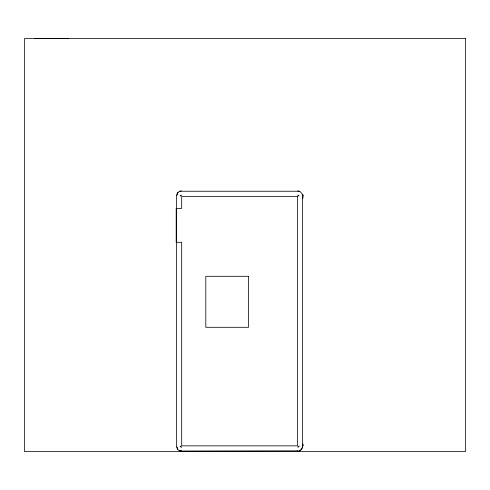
<?xml version="1.0" encoding="UTF-8"?>
<svg xmlns="http://www.w3.org/2000/svg" width="490" height="490" viewBox="0 0 490 490"><rect width="100%" height="100%" fill="white"/><g stroke="black" fill="none" stroke-linecap="round" stroke-linejoin="round"><path stroke-width="0.73" d="M297.767 451.357C301.025 451.07 303.359 447.591 302.569 444.467L302.569 197.758C303.175 195.259 301.785 192.791 299.757 191.4L297.767 190.873M302.569 197.758L302.961 194.898L302.563 195.118M302.802 446.053L302.961 443.94L302.569 444.467L302.747 445.551L302.961 445.006L302.667 446.237M299.225 450.984L301.497 449.416L302.679 446.439M181.38 190.873L179.395 191.394C177.986 192.49 176.369 194.138 176.584 196.043L176.584 444.467C175.953 447.566 178.133 451.241 181.38 451.357M176.945 195.326L177.729 193.777M297.767 450.831L297.369 451.357L298.171 451.357L297.767 450.831L180.106 451.014M177.65 449.416L177.386 448.711M299.163 191.241L179.989 191.241M34.416 38.428L68.171 38.428M179.395 450.831L179.922 450.984M177.319 192.368L177.705 192.889M176.945 446.905L177.729 448.454M302.961 194.898L302.961 198.285M180.626 195.326L180.13 196.104L181.38 195.124L180.626 195.326M299.016 446.121L298.526 446.905L297.767 447.101L299.016 446.121M465.5 38.569L24.5 38.569L24.5 451.572L465.5 451.572L465.5 38.569M297.454 196.374L181.692 196.374L181.692 208.366L176.192 208.366L176.192 242.299L181.692 242.299L181.692 445.851L297.454 445.851L297.454 196.374M248.54 276.299L205.806 276.299L205.806 327.302L248.54 327.302L248.54 276.299M181.778 451.357L180.975 451.357L179.548 450.347L181.38 450.831L181.778 451.357M298.526 195.326L297.767 195.124L299.016 196.104L298.526 195.326M181.38 447.101L180.626 446.905L180.13 446.121L181.38 447.101"/></g></svg>
